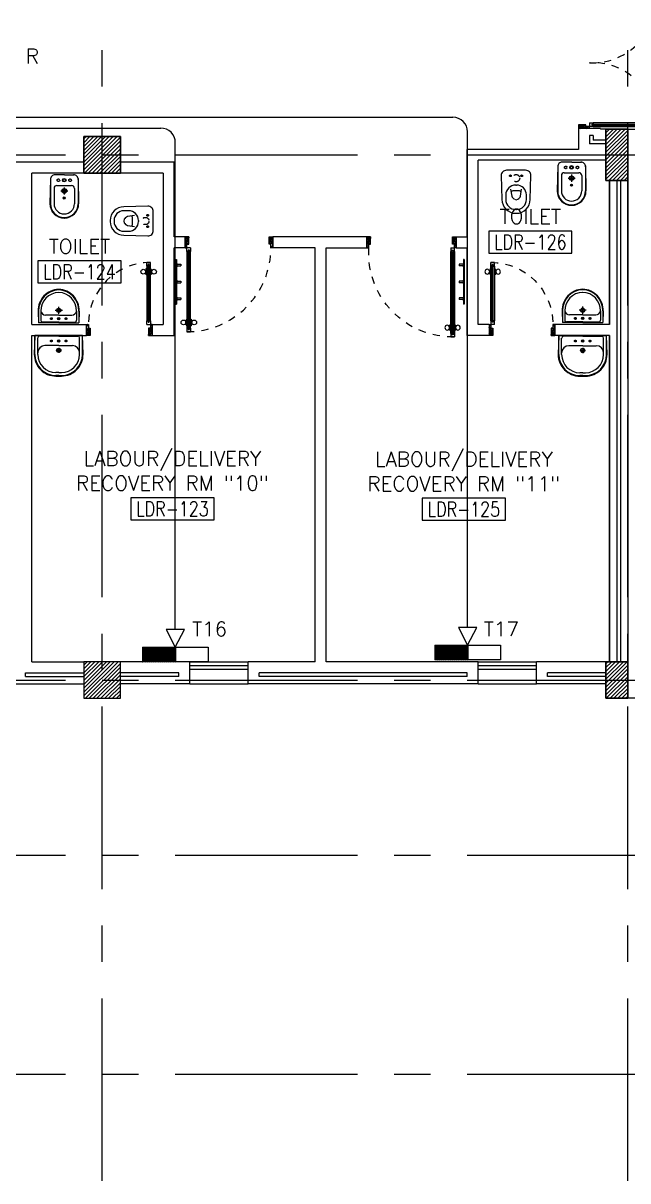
# Model space of a CAD drawing. Extents: x 0 to 92.2, y -1.4 to 78.1.
# Drawn here: x 34.61 to 42.89, y -1.39 to 14.48 of the extents above; entities that cross this region are included whole.
import ezdxf
from ezdxf.enums import TextEntityAlignment as Align

# ---------------------------------------------------------------- set-up
doc = ezdxf.new("R2010")
doc.units = 0
doc.header["$MEASUREMENT"] = 0
for name, pattern in [('CENTERX2', [4, 2.5, -0.5, 0.5, -0.5]), ('DASHED', [0.75, 0.5, -0.25]), ('HIDDEN', [0.375, 0.25, -0.125]), ('HIDDEN2', [0.1875, 0.125, -0.0625])]:
    doc.linetypes.add(name, pattern=pattern)
doc.layers.get('0').update_dxf_attribs({"color": 11, "linetype": 'CONTINUOUS'})
for name, color, linetype in [('A-TILES', 11, 'CONTINUOUS'), ('AXES', 11, 'CENTERX2'), ('COL', 11, 'CONTINUOUS'), ('DOOR', 11, 'CONTINUOUS'), ('E-TEL', 4, 'CONTINUOUS'), ('E-TEXT', 2, 'CONTINUOUS'), ('E-WIRE', 4, 'CONTINUOUS'), ('FIX', 11, 'CONTINUOUS'), ('HAT', 11, 'CONTINUOUS'), ('INSUL', 11, 'CONTINUOUS'), ('NON-MEDICAL', 11, 'CONTINUOUS'), ('RM-BOX', 11, 'CONTINUOUS'), ('RM-NAME', 11, 'CONTINUOUS'), ('RM-NO', 11, 'CONTINUOUS'), ('ROOF', 11, 'CONTINUOUS'), ('WALL', 11, 'CONTINUOUS'), ('WIN', 11, 'CONTINUOUS')]:
    doc.layers.add(name, color=color, linetype=linetype)
doc.styles.add('ROMANS', font='ROMANS.shx', dxfattribs={"width": 0.6})
doc.styles.get("Standard").update_dxf_attribs({"font": 'TXT.shx'})

# ---------------------------------------------------------------- blocks, each defined once
blk = doc.blocks.new('*X90')
at = {"color": 0}
for p, q in [((49339, 118282), (49807, 118750)), ((49339, 118335), (49754, 118750)), ((49339, 118388), (49701, 118750)), ((49339, 118441), (49648, 118750)), ((49339, 118494), (49595, 118750)), ((49339, 118547), (49542, 118750)), ((49339, 118600), (49489, 118750)), ((49339, 118653), (49436, 118750)), ((49339, 118706), (49383, 118750)), ((49360, 118250), (49839, 118729)), ((49413, 118250), (49839, 118676)), ((49466, 118250), (49839, 118623)), ((49519, 118250), (49839, 118570)), ((49572, 118250), (49839, 118517)), ((49625, 118250), (49839, 118464)), ((49678, 118250), (49839, 118411)), ((49731, 118250), (49839, 118358)), ((49784, 118250), (49839, 118305)), ((49837, 118250), (49839, 118252))]:
    blk.add_line(p, q, dxfattribs=at)
blk = doc.blocks.new('*X85')
at = {"color": 0}
for p, q in [((49339, 125495), (49794, 125950)), ((49339, 125548), (49741, 125950)), ((49339, 125601), (49688, 125950)), ((49339, 125654), (49635, 125950)), ((49339, 125707), (49582, 125950)), ((49339, 125760), (49529, 125950)), ((49339, 125813), (49476, 125950)), ((49339, 125866), (49423, 125950)), ((49339, 125919), (49370, 125950)), ((49347, 125450), (49839, 125942)), ((49400, 125450), (49839, 125889)), ((49453, 125450), (49839, 125836)), ((49506, 125450), (49839, 125782)), ((49559, 125450), (49839, 125729)), ((49613, 125450), (49839, 125676)), ((49666, 125450), (49839, 125623)), ((49719, 125450), (49839, 125570)), ((49772, 125450), (49839, 125517)), ((49825, 125450), (49839, 125464))]:
    blk.add_line(p, q, dxfattribs=at)
blk = doc.blocks.new('RM1')
at = {"layer": 'RM-BOX'}
blk.add_lwpolyline([(570, -200), (-570, -200), (-570, -500), (570, -500)], close=True, dxfattribs=at)
at = {"layer": 'RM-NAME', "style": 'ROMANS'}
blk.add_attdef('ROOMNAME1', text='', height=200, dxfattribs=at).set_placement((0, 324), align=Align.MIDDLE)
blk = doc.blocks.new('COL50')
at = {"layer": 'COL'}
blk.add_lwpolyline([(-250, 250), (-250, -250), (250, -250), (250, 250)], close=True, dxfattribs=at)
blk = doc.blocks.new('A$C07F05D95')
at = {"layer": 'DOOR', "color": 0, "linetype": 'BYBLOCK'}
for p, q in [((106, 1372), (56, 1372)), ((56, 1222), (56, 1372)), ((81, 1272), (106, 1272)), ((81, 1222), (81, 1272)), ((106, 1272), (106, 1372)), ((1228, 1272), (1228, 1372)), ((1228, 1372), (1278, 1372)), ((1253, 1272), (1228, 1272)), ((1253, 1222), (1253, 1272)), ((1278, 1372), (1278, 1222)), ((1278, 1222), (1278, 1372)), ((1278, 1222), (1278, 1372)), ((56, 1222), (81, 1222)), ((131, 1222), (81, 1222)), ((81, 1172), (81, 1222)), ((98, 1172), (81, 1172)), ((114, 1192), (98, 1192)), ((98, 1192), (98, 1172)), ((114, 1172), (114, 1192)), ((131, 1172), (114, 1172)), ((131, 1222), (131, 1172)), ((1278, 1222), (1253, 1222)), ((74, 160), (65, 160)), ((65, 95), (65, 160)), ((81, 173), (74, 173)), ((74, 173), (74, 83)), ((74, 95), (74, 160)), ((131, 173), (138, 173)), ((138, 173), (138, 83)), ((138, 160), (147, 160)), ((138, 95), (138, 160)), ((147, 95), (147, 160)), ((74, 95), (65, 95)), ((81, 83), (74, 83)), ((81, 50), (98, 50)), ((81, 50), (81, 0)), ((81, 0), (131, 0)), ((131, 0), (81, 0)), ((131, 0), (81, 0)), ((98, 50), (98, 30)), ((98, 30), (114, 30)), ((114, 50), (131, 50)), ((114, 50), (114, 30)), ((131, 83), (138, 83)), ((131, 50), (131, 0)), ((138, 95), (147, 95))]:
    blk.add_line(p, q, dxfattribs=at)
at = {"layer": 'DOOR', "linetype": 'BYBLOCK'}
for p, q in [((56, 1372), (56, 1222)), ((81, 1172), (81, 50)), ((98, 1172), (98, 50)), ((114, 1172), (114, 50)), ((131, 50), (131, 1172))]:
    blk.add_line(p, q, dxfattribs=at)
at = {"layer": 'DOOR', "color": 9, "linetype": 'BYBLOCK'}
for p, q in [((106, 1372), (56, 1332)), ((106, 1372), (56, 1259)), ((106, 1372), (93, 1272)), ((1228, 1372), (1278, 1332)), ((1228, 1372), (1278, 1259)), ((1228, 1372), (1241, 1272))]:
    blk.add_line(p, q, dxfattribs=at)
at = {"layer": 'DOOR', "color": 0, "linetype": 'BYBLOCK'}
for centre in [(32, 128), (179, 128)]:
    blk.add_circle(centre, 32.4, dxfattribs=at)
at = {"layer": 'DOOR', "color": 9, "linetype": 'BYBLOCK'}
for centre, radius, start, end in [((106, 1372), 54.4, 203.2074, 270), ((106, 1372), 74.4, 227.7764, 270), ((106, 1372), 94.4, 238.0182, 270), ((106, 1372), 34.4, 180, 270), ((106, 1372), 14.4, 180, 270), ((1228, 1372), 14.4, 270, 0), ((1228, 1372), 34.4, 270, 0), ((1228, 1372), 54.4, 270, 336.7926), ((1228, 1372), 74.4, 270, 312.2236), ((1228, 1372), 94.4, 270, 301.9818), ((106, 1372), 114, 244.0838, 257.3774), ((106, 1372), 134, 248.1598, 259.28), ((106, 1372), 154, 251.1053, 256.2858), ((1228, 1372), 134, 280.72, 291.8402), ((1228, 1372), 154, 283.7142, 288.8947)]:
    blk.add_arc(centre, radius, start, end, dxfattribs=at)
at = {"layer": 'DOOR', "linetype": 'HIDDEN', "ltscale": 0.5}
blk.add_arc((106, 1149), 1149, 268.7536, 3.6394, dxfattribs=at)
blk = doc.blocks.new('DOOR90')
at = {"layer": 'DOOR', "color": 0, "linetype": 'BYBLOCK'}
for p, q in [((-150, 0), (-150, -25)), ((-150, 0), (0, 0)), ((0, -50), (0, 0)), ((-1000, -25), (-1000, -75)), ((-1000, -75), (-1000, -25)), ((-950, -25), (-1000, -25)), ((-950, -75), (-1000, -75)), ((-970, -42), (-970, -58)), ((-950, -42), (-970, -42)), ((-950, -58), (-970, -58)), ((-950, -25), (-950, -42)), ((-950, -58), (-950, -75)), ((-918, -25), (-918, -18)), ((-828, -18), (-918, -18)), ((-918, -75), (-918, -82)), ((-828, -82), (-918, -82)), ((-905, -18), (-905, -9)), ((-905, -9), (-840, -9)), ((-905, -18), (-840, -18)), ((-905, -82), (-905, -91)), ((-905, -82), (-840, -82)), ((-905, -91), (-840, -91)), ((-840, -18), (-840, -9)), ((-840, -82), (-840, -91)), ((-828, -25), (-828, -18)), ((-828, -75), (-828, -82)), ((-200, -42), (-200, -25)), ((-200, -25), (-150, -25)), ((-180, -42), (-200, -42)), ((-200, -75), (-200, -58)), ((-200, -58), (-180, -58)), ((-150, -75), (-200, -75)), ((-180, -58), (-180, -42)), ((-150, -75), (-150, -25)), ((-150, -25), (-100, -25)), ((-100, -25), (-100, -50)), ((-100, -50), (0, -50)), ((-150, -900), (-150, -875)), ((-150, -875), (-100, -875)), ((0, -900), (-150, -900)), ((-150, -900), (0, -900)), ((-100, -850), (0, -850)), ((-100, -875), (-100, -850)), ((0, -850), (0, -900))]:
    blk.add_line(p, q, dxfattribs=at)
at = {"layer": 'DOOR', "color": 9, "linetype": 'BYBLOCK'}
for p, q in [((0, -50), (-114, 0)), ((0, -50), (-40, 0)), ((0, -50), (-100, -37)), ((0, -850), (-114, -900)), ((0, -850), (-100, -863)), ((0, -850), (-40, -900))]:
    blk.add_line(p, q, dxfattribs=at)
at = {"layer": 'DOOR', "linetype": 'BYBLOCK'}
for p, q in [((-200, -25), (-950, -25)), ((-200, -42), (-950, -42)), ((-200, -58), (-950, -58)), ((-950, -75), (-200, -75))]:
    blk.add_line(p, q, dxfattribs=at)
at = {"layer": 'DOOR', "color": 0, "linetype": 'BYBLOCK'}
for centre in [(-873, 24), (-873, -124)]:
    blk.add_circle(centre, 32.4, dxfattribs=at)
at = {"layer": 'DOOR', "color": 9, "linetype": 'BYBLOCK'}
for centre, radius, start, end in [((0, -50), 154, 161.1053, 166.2858), ((0, -50), 134, 158.1598, 169.28), ((0, -50), 94.4, 148.0182, 180), ((0, -50), 74.4, 137.7764, 180), ((0, -50), 114, 154.0838, 167.3774), ((0, -50), 54.4, 113.2074, 180), ((0, -50), 34.4, 90, 180), ((0, -50), 14.4, 90, 180), ((0, -850), 154, 193.7142, 198.8947), ((0, -850), 134, 190.72, 201.8402), ((0, -850), 94.4, 180, 211.9818), ((0, -850), 74.4, 180, 222.2236), ((0, -850), 54.4, 180, 246.7926), ((0, -850), 34.4, 180, 270), ((0, -850), 14.4, 180, 270)]:
    blk.add_arc(centre, radius, start, end, dxfattribs=at)
at = {"layer": 'DOOR', "linetype": 'HIDDEN', "ltscale": 0.5}
blk.add_arc((-150, -25), 850, 180, 270, dxfattribs=at)
blk = doc.blocks.new('C11')
at = {"layer": 'HAT'}
h = blk.add_hatch(dxfattribs=at)
h.set_pattern_fill('ANSI31', color=256, scale=300, style=0)
h.set_pattern_definition([(45, (-248556.182, -75061.005), (-26.5165043, 26.5165043), [])])
h.paths.add_polyline_path([(300, 700), (0, 700), (0, 350), (300, 350)])
h.paths.add_polyline_path([(300, 350), (0, 350), (0, 0), (300, 0)])
at = {"layer": 'COL'}
blk.add_lwpolyline([(300, 700), (300, 0), (0, 0), (0, 700)], close=True, dxfattribs=at)
blk = doc.blocks.new('C-300')
at = {"layer": 'HAT', "linetype": 'BYBLOCK', "ltscale": 0.3}
h = blk.add_hatch(dxfattribs=at)
h.set_pattern_fill('ANSI31', color=8, scale=300, style=0)
h.set_pattern_definition([(45, (-258496.182, -82361.005), (-26.5165043, 26.5165043), [])])
h.paths.add_polyline_path([(300, 500), (0, 500), (0, 250), (300, 250)])
h.paths.add_polyline_path([(300, 250), (0, 250), (0, 0), (300, 0)])
at = {"layer": 'COL'}
blk.add_lwpolyline([(0, 500), (300, 500), (300, 0), (0, 0)], close=True, dxfattribs=at)
blk = doc.blocks.new('DOOR100')
at = {"layer": 'DOOR', "color": 0, "linetype": 'BYBLOCK'}
for p, q in [((-25, 1300), (-75, 1300)), ((-75, 1300), (-25, 1300)), ((-75, 1250), (-75, 1300)), ((-42, 1270), (-58, 1270)), ((-58, 1250), (-58, 1270)), ((-42, 1250), (-42, 1270)), ((-25, 1250), (-25, 1300)), ((-82, 1205), (-91, 1205)), ((-91, 1205), (-91, 1140)), ((-82, 1140), (-91, 1140)), ((-75, 1218), (-82, 1218)), ((-82, 1128), (-82, 1218)), ((-82, 1205), (-82, 1140)), ((-75, 1128), (-82, 1128)), ((-58, 1250), (-75, 1250)), ((-25, 1250), (-42, 1250)), ((-25, 1218), (-18, 1218)), ((-25, 1128), (-18, 1128)), ((-18, 1128), (-18, 1218)), ((-18, 1205), (-9, 1205)), ((-18, 1205), (-18, 1140)), ((-18, 1140), (-9, 1140)), ((-9, 1205), (-9, 1140)), ((-75, 200), (-58, 200)), ((-75, 150), (-75, 200)), ((-58, 200), (-58, 180)), ((-58, 180), (-42, 180)), ((-42, 200), (-25, 200)), ((-42, 180), (-42, 200)), ((-25, 200), (-25, 150)), ((-1200, 0), (-1200, 150)), ((-1200, 150), (-1175, 150)), ((-1200, 150), (-1200, 0)), ((-1150, 0), (-1200, 0)), ((-1175, 150), (-1175, 100)), ((-1175, 100), (-1150, 100)), ((-1150, 100), (-1150, 0)), ((-75, 150), (-25, 150)), ((-50, 100), (-50, 0)), ((-25, 100), (-50, 100)), ((-50, 0), (0, 0)), ((0, 150), (-25, 150)), ((-25, 150), (-25, 100)), ((0, 150), (0, 0))]:
    blk.add_line(p, q, dxfattribs=at)
at = {"layer": 'DOOR', "linetype": 'BYBLOCK'}
for p, q in [((-75, 1250), (-75, 200)), ((-58, 200), (-58, 1250)), ((-42, 200), (-42, 1250)), ((-25, 200), (-25, 1250)), ((0, 0), (0, 150))]:
    blk.add_line(p, q, dxfattribs=at)
at = {"layer": 'DOOR', "color": 9, "linetype": 'BYBLOCK'}
for p, q in [((-1150, 0), (-1200, 114)), ((-1150, 0), (-1200, 40)), ((-1150, 0), (-1163, 100)), ((-50, 0), (0, 114)), ((-50, 0), (-37, 100)), ((-50, 0), (0, 40))]:
    blk.add_line(p, q, dxfattribs=at)
at = {"layer": 'DOOR', "color": 0, "linetype": 'BYBLOCK'}
for centre in [(-124, 1173), (24, 1173)]:
    blk.add_circle(centre, 32.4, dxfattribs=at)
at = {"layer": 'DOOR', "linetype": 'HIDDEN', "ltscale": 0.5}
blk.add_arc((-25, 150), 1150, 90, 180.0001, dxfattribs=at)
at = {"layer": 'DOOR', "color": 9, "linetype": 'BYBLOCK'}
for centre, radius, start, end in [((-1150, 0), 154, 103.7142, 108.8947), ((-1150, 0), 134, 100.72, 111.8402), ((-1150, 0), 94.4, 90, 121.9818), ((-1150, 0), 74.4, 90, 132.2236), ((-1150, 0), 54.4, 90, 156.7926), ((-1150, 0), 34.4, 90, 180), ((-1150, 0), 14.4, 90, 180), ((-50, 0), 94.4, 58.0182, 90), ((-50, 0), 74.4, 47.7764, 90), ((-50, 0), 54.4, 23.2074, 90), ((-50, 0), 34.4, 0, 90), ((-50, 0), 14.4, 0, 90), ((-50, 0), 134, 68.1598, 79.28), ((-50, 0), 114, 64.0838, 77.3774), ((-50, 0), 154, 71.1053, 76.2858)]:
    blk.add_arc(centre, radius, start, end, dxfattribs=at)
blk = doc.blocks.new('A$C49F1192B')
at = {"layer": 'DOOR', "color": 0, "linetype": 'BYBLOCK', "xscale": -1, "rotation": 270}
blk.add_blockref('DOOR100', (0, 1200), dxfattribs=at)
blk = doc.blocks.new('LAV-003')
at = {"layer": 'FIX', "linetype": 'CONTINUOUS'}
for p, q in [((-328, -285), (-328, -25)), ((327, -285), (327, -25)), ((-288, -285), (-288, -265)), ((0, -165), (-188, -165)), ((0, -165), (187, -165)), ((287, -285), (287, -265)), ((0, -535), (-38, -535)), ((0, -575), (-38, -575)), ((0, -535), (37, -535)), ((0, -575), (37, -575))]:
    blk.add_line(p, q, dxfattribs=at)
at = {"layer": 'FIX', "linetype": 'BYBLOCK'}
blk.add_line((-328, -25), (327, -25), dxfattribs=at)
at = {"layer": 'FIX', "linetype": 'BYBLOCK', "ltscale": 0.3}
for p, q in [((-288, -265), (-288, -60)), ((0, -35), (-262, -35)), ((0, -35), (262, -35)), ((287, -265), (287, -60))]:
    blk.add_line(p, q, dxfattribs=at)
at = {"layer": 'FIX'}
for p, q in [((-16, -101), (15, -101)), ((0, -85), (0, -116))]:
    blk.add_line(p, q, dxfattribs=at)
at = {"layer": 'FIX', "linetype": 'DASHED', "ltscale": 0.04}
for p, q in [((-36, -230), (37, -230)), ((0, -194), (0, -266))]:
    blk.add_line(p, q, dxfattribs=at)
at = {"layer": 'FIX', "linetype": 'CONTINUOUS'}
blk.add_lwpolyline([(295, -25), (0, -25), (-328, -25), (-335, -285, 0.414214), (-38, -582), (0, -582), (37, -582, 0.414214), (334, -285), (327, -25), (0, -25)], format="xyb", dxfattribs=at)
at = {"layer": 'FIX', "linetype": 'HIDDEN', "ltscale": 0.05}
for centre in [(-100, -101), (100, -101)]:
    blk.add_circle(centre, 12.4, dxfattribs=at)
at = {"layer": 'FIX'}
for centre, radius in [((0, -101), 15.5), ((0, -230), 29.5), ((0, -230), 22.5)]:
    blk.add_circle(centre, radius, dxfattribs=at)
at = {"layer": 'FIX', "linetype": 'BYBLOCK', "ltscale": 0.3}
for centre, start, end in [((-262, -60), 90, 180), ((262, -60), 0, 90)]:
    blk.add_arc(centre, 25, start, end, dxfattribs=at)
at = {"layer": 'FIX', "linetype": 'CONTINUOUS'}
for centre, radius, start, end in [((-38, -285), 290, 180, 270), ((-188, -265), 100, 90, 180), ((-38, -285), 250, 180, 270), ((37, -285), 250, 270, 0), ((37, -285), 290, 270, 0), ((187, -265), 100, 0, 90)]:
    blk.add_arc(centre, radius, start, end, dxfattribs=at)
blk = doc.blocks.new('BIDET1')
at = {"layer": 'FIX'}
for p, q in [((-88, 190), (-428, 190)), ((-617, 2), (-617, -3)), ((-210, 140), (-420, 140)), ((-352, 1), (-352, 1)), ((-350, 5), (-350, 5)), ((-348, 1), (-348, 1)), ((-346, 5), (-346, 5)), ((-344, 9), (-344, 9)), ((-344, 1), (-344, 1)), ((-342, 5), (-342, 5)), ((-341, 9), (-341, 9)), ((-341, 1), (-341, 1)), ((-339, 5), (-339, 5)), ((-337, 1), (-337, 1)), ((-335, 5), (-335, 5)), ((-333, 1), (-333, 1)), ((-170, 100), (-170, -100)), ((-25, -3), (-25, 128)), ((-617, -8), (-617, -3)), ((-210, -140), (-420, -140)), ((-350, -2), (-350, -2)), ((-348, -6), (-348, -6)), ((-346, -2), (-346, -2)), ((-346, -10), (-346, -10)), ((-344, -6), (-344, -6)), ((-342, -2), (-342, -2)), ((-342, -10), (-342, -10)), ((-341, -6), (-341, -6)), ((-339, -2), (-339, -2)), ((-339, -10), (-339, -10)), ((-337, -6), (-337, -6)), ((-335, -2), (-335, -2)), ((-333, -6), (-333, -6)), ((-331, -2), (-331, -2)), ((-25, -3), (-25, -134)), ((-88, -190), (-428, -190))]:
    blk.add_line(p, q, dxfattribs=at)
at = {"layer": 'FIX', "linetype": 'BYBLOCK', "ltscale": 0.3}
for p, q in [((-75, 190), (-420, 197)), ((-75, -190), (-420, -197))]:
    blk.add_line(p, q, dxfattribs=at)
at = {"layer": 'FIX', "linetype": 'DASHED', "ltscale": 0.05}
for p, q in [((-196, 0), (-294, 0)), ((-245, 49), (-245, -49))]:
    blk.add_line(p, q, dxfattribs=at)
at = {"layer": 'FIX'}
for centre, radius in [((-342, 0), 13.8), ((-342, 0), 11), ((-245, 0), 31.7), ((-245, 0), 22.5), ((-98, 0), 24.5), ((-98, 0), 17.5)]:
    blk.add_circle(centre, radius, dxfattribs=at)
at = {"layer": 'FIX', "linetype": 'HIDDEN', "ltscale": 0.05}
for centre in [(-98, 80), (-98, -80)]:
    blk.add_circle(centre, 17.5, dxfattribs=at)
at = {"layer": 'FIX', "linetype": 'BYBLOCK', "ltscale": 0.3}
blk.add_arc((-420, 0), 197, 90, 270, dxfattribs=at)
at = {"layer": 'FIX'}
for centre, radius, start, end in [((-420, 0), 190, 90, 270), ((-87, 128), 62.1, 0.1463, 90.8397), ((-420, 0), 140, 90, 270), ((-210, 100), 40, 0, 90), ((-210, -100), 40, 270, 0), ((-87, -128), 62.1, 269.1603, 359.8537)]:
    blk.add_arc(centre, radius, start, end, dxfattribs=at)
blk = doc.blocks.new('LAV1')
at = {"layer": 'FIX', "linetype": 'BYBLOCK', "ltscale": 0.3}
for p, q in [((-280, 210), (-275, 50)), ((-245, 210), (-245, 85)), ((245, 210), (245, 85)), ((280, 210), (275, 50)), ((0, 60), (-220, 60)), ((0, 60), (220, 60))]:
    blk.add_line(p, q, dxfattribs=at)
at = {"layer": 'FIX', "linetype": 'CONTINUOUS'}
for p, q in [((-275, 210), (-275, 50)), ((275, 210), (275, 50)), ((0, 50), (-275, 50)), ((0, 50), (-252, 50)), ((0, 155), (-181, 155)), ((0, 155), (181, 155)), ((0, 50), (252, 50)), ((0, 50), (275, 50))]:
    blk.add_line(p, q, dxfattribs=at)
at = {"layer": 'FIX', "linetype": 'DASHED', "ltscale": 0.05}
for p, q in [((50, 220), (-50, 220)), ((0, 170), (0, 270)), ((0, 170), (0, 270))]:
    blk.add_line(p, q, dxfattribs=at)
at = {"layer": 'FIX'}
for p, q in [((16, 107), (-15, 107)), ((0, 92), (0, 123))]:
    blk.add_line(p, q, dxfattribs=at)
for centre, radius in [((0, 220), 29.5), ((0, 220), 22.5), ((0, 107), 15.5)]:
    blk.add_circle(centre, radius, dxfattribs=at)
at = {"layer": 'FIX', "linetype": 'HIDDEN', "ltscale": 0.05}
for centre in [(-100, 107), (100, 107)]:
    blk.add_circle(centre, 12.4, dxfattribs=at)
at = {"layer": 'FIX', "linetype": 'BYBLOCK', "ltscale": 0.3}
for centre, radius, start, end in [((7, 220), 287, 91.3776, 182.0064), ((-7, 220), 287, 357.9936, 88.6224), ((-220, 85), 24.9, 179.7021, 269.9486), ((220, 85), 24.9, 270.0514, 0.2979)]:
    blk.add_arc(centre, radius, start, end, dxfattribs=at)
at = {"layer": 'FIX', "linetype": 'CONTINUOUS'}
for centre, radius, start, end in [((8, 217), 283, 91.6988, 181.351), ((-8, 217), 283, 358.649, 88.3012), ((8, 212), 253, 91.7328, 180.4884), ((-8, 212), 253, 359.5116, 88.2672), ((-179, 222), 66.9, 190.2006, 268.0786), ((179, 222), 66.9, 271.9214, 349.7994)]:
    blk.add_arc(centre, radius, start, end, dxfattribs=at)
blk = doc.blocks.new('WC1')
at = {"layer": 'FIX'}
for p, q in [((-210, 204), (-538, 194)), ((-727, 5), (-727, -5)), ((-674, 5), (-674, -5)), ((-534, 24), (-540, 0)), ((-540, 0), (-534, -24)), ((-475, 141), (-538, 141)), ((-395, 76), (-490, 60)), ((-339, 5), (-339, -5)), ((-538, -141), (-475, -141)), ((-490, -60), (-395, -76)), ((-538, -194), (-210, -204))]:
    blk.add_line(p, q, dxfattribs=at)
at = {"layer": 'FIX', "linetype": 'CONTINUOUS'}
blk.add_line((-420, -47), (-420, 45), dxfattribs=at)
at = {"layer": 'FIX'}
blk.add_lwpolyline([(-213, -204), (-210, -204, 0.414214), (-137, -131), (-137, 0), (-137, 131, 0.414214), (-210, 204)], format="xyb", dxfattribs=at)
at = {"layer": 'FIX', "linetype": 'HIDDEN2', "ltscale": 0.3}
blk.add_circle((-245, 0), 49.8, dxfattribs=at)
at = {"layer": 'FIX', "linetype": 'HIDDEN', "ltscale": 0.05}
for centre in [(-213, 78), (-213, -77)]:
    blk.add_circle(centre, 11.6, dxfattribs=at)
at = {"layer": 'FIX'}
for centre, radius, start, end in [((-538, 5), 189, 90, 180), ((-538, 5), 136, 90, 180), ((-473, -7), 68.2, 128.9242, 152.8468), ((-464, -18), 82, 108.496, 128.9242), ((-475, 5), 136, 360, 90), ((-538, -5), 189, 180, 270), ((-538, -5), 136, 180, 270), ((-473, 7), 68.2, 207.1532, 231.0758), ((-464, 18), 82, 231.0758, 251.504), ((-475, -5), 136, 270, 0)]:
    blk.add_arc(centre, radius, start, end, dxfattribs=at)
at = {"layer": 'FIX', "linetype": 'CONTINUOUS'}
for centre, start, end in [((-443, 46), 357.6662, 91.6121), ((-442, -46), 268.3879, 2.3338)]:
    blk.add_arc(centre, 22.3, start, end, dxfattribs=at)
blk = doc.blocks.new('A$C272A55A0')
at = {"layer": 'DOOR', "color": 0, "linetype": 'BYBLOCK'}
for p, q in [((0, 900), (0, 1050)), ((50, 1050), (0, 1050)), ((50, 950), (50, 1050)), ((1750, 950), (1750, 1050)), ((1750, 1050), (1800, 1050)), ((1800, 1050), (1800, 900)), ((0, 900), (25, 900)), ((25, 950), (50, 950)), ((25, 900), (25, 950)), ((75, 900), (25, 900)), ((25, 850), (25, 900)), ((42, 850), (25, 850)), ((58, 870), (42, 870)), ((42, 870), (42, 850)), ((58, 850), (58, 870)), ((75, 850), (58, 850)), ((75, 900), (75, 850)), ((1725, 900), (1775, 900)), ((1725, 900), (1725, 850)), ((1725, 850), (1742, 850)), ((1742, 870), (1758, 870)), ((1742, 850), (1742, 870)), ((1775, 950), (1750, 950)), ((1758, 870), (1758, 850)), ((1758, 850), (1775, 850)), ((1775, 900), (1775, 950)), ((1800, 900), (1775, 900)), ((1775, 850), (1775, 900)), ((1718, 160), (1709, 160)), ((1709, 95), (1709, 160)), ((1725, 173), (1718, 173)), ((1718, 173), (1718, 83)), ((1718, 95), (1718, 160)), ((1775, 173), (1782, 173)), ((1782, 173), (1782, 83)), ((1782, 160), (1791, 160)), ((1782, 95), (1782, 160)), ((1791, 95), (1791, 160)), ((25, 50), (42, 50)), ((25, 50), (25, 0)), ((25, 0), (75, 0)), ((75, 0), (25, 0)), ((42, 50), (42, 30)), ((42, 30), (58, 30)), ((58, 50), (75, 50)), ((58, 50), (58, 30)), ((75, 50), (75, 0)), ((1718, 95), (1709, 95)), ((1725, 83), (1718, 83)), ((1742, 50), (1725, 50)), ((1725, 50), (1725, 0)), ((1775, 0), (1725, 0)), ((1725, 0), (1775, 0)), ((1742, 50), (1742, 30)), ((1758, 30), (1742, 30)), ((1775, 50), (1758, 50)), ((1758, 50), (1758, 30)), ((1775, 83), (1782, 83)), ((1775, 50), (1775, 0)), ((1782, 95), (1791, 95))]:
    blk.add_line(p, q, dxfattribs=at)
at = {"layer": 'DOOR', "color": 9, "linetype": 'BYBLOCK'}
for p, q in [((50, 1050), (0, 1010)), ((50, 1050), (0, 937)), ((50, 1050), (37, 950)), ((1750, 1050), (1800, 1010)), ((1750, 1050), (1800, 937)), ((1750, 1050), (1763, 950))]:
    blk.add_line(p, q, dxfattribs=at)
at = {"layer": 'DOOR', "linetype": 'BYBLOCK'}
for p, q in [((25, 850), (25, 50)), ((42, 850), (42, 50)), ((58, 850), (58, 50)), ((75, 50), (75, 850)), ((1725, 50), (1725, 850)), ((1742, 850), (1742, 50)), ((1758, 850), (1758, 50)), ((1775, 850), (1775, 50))]:
    blk.add_line(p, q, dxfattribs=at)
at = {"layer": 'DOOR', "color": 0, "linetype": 'BYBLOCK'}
for centre in [(1676, 128), (1824, 128)]:
    blk.add_circle(centre, 32.4, dxfattribs=at)
at = {"layer": 'DOOR', "color": 9, "linetype": 'BYBLOCK'}
for centre, radius, start, end in [((50, 1050), 54.4, 203.2074, 270), ((50, 1050), 74.4, 227.7764, 270), ((50, 1050), 94.4, 238.0182, 270), ((50, 1050), 34.4, 180, 270), ((50, 1050), 14.4, 180, 270), ((1750, 1050), 14.4, 270, 0), ((1750, 1050), 34.4, 270, 0), ((1750, 1050), 54.4, 270, 336.7926), ((1750, 1050), 74.4, 270, 312.2236), ((1750, 1050), 94.4, 270, 301.9818), ((50, 1050), 114, 244.0838, 257.3774), ((50, 1050), 134, 248.1598, 259.28), ((50, 1050), 154, 251.1053, 256.2858), ((1750, 1050), 114, 282.6226, 295.9162), ((1750, 1050), 134, 280.72, 291.8402), ((1750, 1050), 154, 283.7142, 288.8947)]:
    blk.add_arc(centre, radius, start, end, dxfattribs=at)
at = {"layer": 'DOOR', "linetype": 'HIDDEN', "ltscale": 0.5}
for centre, start, end in [((50, 851), 268.3174, 3.2965), ((1750, 851), 176.7035, 271.6826)]:
    blk.add_arc(centre, 851, start, end, dxfattribs=at)
at = {"layer": 'WALL', "linetype": 'BYBLOCK'}
blk.add_line((1800, 900), (1800, 1050), dxfattribs=at)

msp = doc.modelspace()

# ---------------------------------------------------------------- linework, layer by layer
at = {"layer": 'AXES'}
for p, q in [((35.6927, -1.3931), (35.6927, 77.4195)), ((42.8927, -1.3931), (42.8927, 77.0695)), ((0.6927, 12.6711), (68.7327, 12.6711)), ((0.6927, 5.4711), (68.7327, 5.4711)), ((0.6927, 3.0711), (68.7327, 3.0711)), ((0.6927, 0.0711), (68.7327, 0.0711))]:
    msp.add_line(p, q, dxfattribs=at)
at = {"layer": 'COL'}
msp.add_lwpolyline([(35.4427, 12.9211), (35.9427, 12.9211), (35.9427, 12.4211), (35.4427, 12.4211)], close=True, dxfattribs=at)
at = {"layer": 'E-TEL', "color": 4}
for p, q in [((36.2464, 5.9205), (36.2464, 5.7211)), ((36.2464, 5.9205), (37.1464, 5.9205)), ((36.2464, 5.9165), (36.6654, 5.7211)), ((36.2464, 5.9027), (36.6358, 5.7211)), ((36.2464, 5.8889), (36.6062, 5.7211)), ((36.2464, 5.8751), (36.5766, 5.7211)), ((36.2674, 5.9205), (36.695, 5.7211)), ((36.297, 5.9205), (36.6975, 5.7337)), ((36.3266, 5.9205), (36.6975, 5.7475)), ((36.3562, 5.9205), (36.6975, 5.7613)), ((36.3858, 5.9205), (36.6975, 5.7751)), ((36.4153, 5.9205), (36.6975, 5.7889)), ((36.4449, 5.9205), (36.6975, 5.8027)), ((36.4745, 5.9205), (36.6975, 5.8165)), ((36.5041, 5.9205), (36.6975, 5.8303)), ((36.5336, 5.9205), (36.6975, 5.8441)), ((36.5632, 5.9205), (36.6975, 5.8579)), ((36.5928, 5.9205), (36.6975, 5.8717)), ((36.6224, 5.9205), (36.6975, 5.8855)), ((36.6519, 5.9205), (36.6975, 5.8992)), ((36.6815, 5.9205), (36.6975, 5.913)), ((36.6975, 5.9205), (36.6975, 5.7211)), ((37.1464, 5.9205), (37.1464, 5.7211)), ((40.2491, 5.9502), (40.2491, 5.7508)), ((40.2491, 5.9502), (41.1491, 5.9502)), ((40.2491, 5.9462), (40.6681, 5.7508)), ((40.2491, 5.9324), (40.6385, 5.7508)), ((40.2491, 5.9186), (40.6089, 5.7508)), ((40.2491, 5.9048), (40.5794, 5.7508)), ((40.2491, 5.891), (40.5498, 5.7508)), ((40.2491, 5.8772), (40.5202, 5.7508)), ((40.2701, 5.9502), (40.6977, 5.7508)), ((40.2997, 5.9502), (40.7002, 5.7634)), ((40.3293, 5.9502), (40.7002, 5.7772)), ((40.3589, 5.9502), (40.7002, 5.791)), ((40.3885, 5.9502), (40.7002, 5.8048)), ((40.418, 5.9502), (40.7002, 5.8186)), ((40.4476, 5.9502), (40.7002, 5.8324)), ((40.4772, 5.9502), (40.7002, 5.8462)), ((40.5068, 5.9502), (40.7002, 5.86)), ((40.5363, 5.9502), (40.7002, 5.8737)), ((40.5659, 5.9502), (40.7002, 5.8875)), ((40.5955, 5.9502), (40.7002, 5.9013)), ((40.6251, 5.9502), (40.7002, 5.9151)), ((40.6547, 5.9502), (40.7002, 5.9289)), ((40.6842, 5.9502), (40.7002, 5.9427)), ((40.7002, 5.9502), (40.7002, 5.7508)), ((41.1491, 5.9502), (41.1491, 5.7508)), ((36.2464, 5.8613), (36.5471, 5.7211)), ((36.2464, 5.8476), (36.5175, 5.7211)), ((36.2464, 5.8338), (36.4879, 5.7211)), ((36.2464, 5.82), (36.4583, 5.7211)), ((36.2464, 5.8062), (36.4288, 5.7211)), ((36.2464, 5.7924), (36.3992, 5.7211)), ((36.2464, 5.7786), (36.3696, 5.7211)), ((36.2464, 5.7648), (36.34, 5.7211)), ((36.2464, 5.751), (36.3105, 5.7211)), ((36.2464, 5.7372), (36.2809, 5.7211)), ((36.2464, 5.7234), (36.2513, 5.7211)), ((37.1464, 5.7211), (36.2464, 5.7211)), ((40.2491, 5.8634), (40.4906, 5.7508)), ((40.2491, 5.8496), (40.461, 5.7508)), ((40.2491, 5.8359), (40.4315, 5.7508)), ((40.2491, 5.8221), (40.4019, 5.7508)), ((40.2491, 5.8083), (40.3723, 5.7508)), ((40.2491, 5.7945), (40.3427, 5.7508)), ((40.2491, 5.7807), (40.3132, 5.7508)), ((40.2491, 5.7669), (40.2836, 5.7508)), ((40.2491, 5.7531), (40.254, 5.7508)), ((41.1491, 5.7508), (40.2491, 5.7508))]:
    msp.add_line(p, q, dxfattribs=at)
for points in [[(40.8242, 6.1923), (40.5717, 6.1923), (40.698, 5.9502), (40.698, 5.9502)], [(36.8215, 6.1627), (36.569, 6.1627), (36.6953, 5.9205), (36.6953, 5.9205)]]:
    msp.add_lwpolyline(points, close=True, dxfattribs=at)
at = {"layer": 'E-WIRE', "color": 4}
for p, q in [((27.0952, 13.1851), (40.498, 13.1851)), ((27.0952, 13.0378), (36.4953, 13.0378))]:
    msp.add_line(p, q, dxfattribs=at)
at = {"layer": 'E-WIRE', "color": 4, "linetype": 'BYBLOCK'}
for p, q in [((40.698, 6.1923), (40.698, 12.9851)), ((36.6953, 6.1627), (36.6953, 12.8378))]:
    msp.add_line(p, q, dxfattribs=at)
for centre in [(40.498, 12.9851), (36.4953, 12.8378)]:
    msp.add_arc(centre, 0.2, 0, 90, dxfattribs=at)
at = {"layer": 'INSUL'}
for p, q in [((42.3677, 12.9336), (42.3677, 12.8211)), ((42.4177, 12.9336), (42.3677, 12.9336)), ((42.4177, 12.9336), (42.4177, 12.8711)), ((42.5927, 12.8711), (42.4177, 12.8711)), ((42.5927, 12.8211), (42.3677, 12.8211)), ((42.7427, 12.3211), (42.7427, 5.7211)), ((42.7927, 12.3211), (42.7927, 5.7211)), ((34.6427, 5.5711), (35.4427, 5.5711)), ((34.6427, 5.5211), (34.6427, 5.5711)), ((36.7427, 5.5711), (35.9427, 5.5711)), ((36.7427, 5.5211), (36.7427, 5.5711)), ((40.6927, 5.5711), (37.8427, 5.5711)), ((37.8427, 5.5211), (37.8427, 5.5711)), ((40.6927, 5.5211), (40.6927, 5.5711)), ((41.7927, 5.5211), (41.7927, 5.5711)), ((42.5927, 5.5711), (41.7927, 5.5711)), ((34.6427, 5.5211), (35.4427, 5.5211)), ((36.7427, 5.5211), (35.9427, 5.5211)), ((40.6927, 5.5211), (37.8427, 5.5211)), ((42.5927, 5.5211), (41.7927, 5.5211))]:
    msp.add_line(p, q, dxfattribs=at)
at = {"layer": 'NON-MEDICAL'}
for p, q in [((36.6993, 11.2342), (36.7111, 11.2342)), ((36.6993, 11.2342), (36.6993, 10.6246)), ((36.7111, 11.2342), (36.7111, 10.6246)), ((36.7111, 11.1832), (36.7157, 11.1832)), ((36.7111, 11.1371), (36.7157, 11.1371)), ((36.7157, 11.1832), (36.7157, 11.1371)), ((36.7157, 11.1719), (36.7697, 11.1719)), ((36.7157, 11.1484), (36.7697, 11.1484)), ((36.7697, 11.1719), (36.7697, 11.1484)), ((40.5827, 11.1719), (40.5827, 11.1484)), ((40.6367, 11.1719), (40.5827, 11.1719)), ((40.6367, 11.1484), (40.5827, 11.1484)), ((40.6367, 11.1832), (40.6367, 11.1371)), ((40.6413, 11.1832), (40.6367, 11.1832)), ((40.6413, 11.1371), (40.6367, 11.1371)), ((40.653, 11.2342), (40.6413, 11.2342)), ((40.6413, 11.2342), (40.6413, 10.6246)), ((40.653, 11.2342), (40.653, 10.6246)), ((36.7111, 10.9525), (36.7157, 10.9525)), ((36.7157, 10.9525), (36.7157, 10.9063)), ((40.6367, 10.9525), (40.6367, 10.9063)), ((40.6413, 10.9525), (40.6367, 10.9525)), ((36.7111, 10.9063), (36.7157, 10.9063)), ((36.7157, 10.9411), (36.7697, 10.9411)), ((36.7157, 10.9177), (36.7697, 10.9177)), ((36.7697, 10.9411), (36.7697, 10.9177)), ((40.6367, 10.9411), (40.5827, 10.9411)), ((40.5827, 10.9411), (40.5827, 10.9177)), ((40.6367, 10.9177), (40.5827, 10.9177)), ((40.6413, 10.9063), (40.6367, 10.9063)), ((36.7111, 10.7217), (36.7157, 10.7217)), ((36.7111, 10.6756), (36.7157, 10.6756)), ((36.7157, 10.7217), (36.7157, 10.6756)), ((36.7157, 10.7104), (36.7697, 10.7104)), ((36.7157, 10.6869), (36.7697, 10.6869)), ((36.7697, 10.7104), (36.7697, 10.6869)), ((40.6367, 10.7104), (40.5827, 10.7104)), ((40.5827, 10.7104), (40.5827, 10.6869)), ((40.6367, 10.6869), (40.5827, 10.6869)), ((40.6413, 10.7217), (40.6367, 10.7217)), ((40.6367, 10.7217), (40.6367, 10.6756)), ((40.6413, 10.6756), (40.6367, 10.6756)), ((36.6993, 10.6246), (36.7111, 10.6246)), ((40.653, 10.6246), (40.6413, 10.6246))]:
    msp.add_line(p, q, dxfattribs=at)
at = {"layer": 'ROOF'}
for p, q in [((42.8927, 13.0211), (49.4177, 13.0211)), ((49.2677, 5.2211), (42.8927, 5.2211))]:
    msp.add_line(p, q, dxfattribs=at)
at = {"layer": 'WALL'}
for p, q in [((42.2177, 13.0336), (42.2177, 12.7461)), ((42.5177, 13.0336), (42.2177, 13.0336)), ((42.5177, 13.0336), (42.5177, 13.0211)), ((42.6427, 13.0211), (42.5177, 13.0211)), ((40.6927, 11.5461), (40.6927, 12.7461)), ((42.2177, 12.7461), (40.6927, 12.7461)), ((35.4427, 12.5711), (32.6302, 12.5711)), ((36.6802, 12.5711), (35.9427, 12.5711)), ((36.6802, 11.5461), (36.6802, 12.5711)), ((40.8427, 10.3461), (40.8427, 12.5961)), ((42.5927, 12.5961), (40.8427, 12.5961)), ((35.4427, 12.4211), (34.7302, 12.4211)), ((34.7302, 10.3461), (34.7302, 12.4211)), ((36.5302, 12.4211), (35.9427, 12.4211)), ((36.5302, 12.4211), (36.5302, 10.3461)), ((42.6427, 12.3211), (42.6427, 10.3461)), ((42.6427, 10.3461), (42.6427, 12.3211)), ((42.8927, 12.3211), (42.8927, 5.7211)), ((36.8302, 11.5461), (36.6802, 11.5461)), ((36.8302, 11.3961), (36.8302, 11.5461)), ((38.0302, 11.3961), (38.0302, 11.5461)), ((39.3207, 11.5461), (38.0302, 11.5461)), ((39.3207, 11.3961), (39.3207, 11.5461)), ((40.5427, 11.3961), (40.5427, 11.5461)), ((40.5427, 11.5461), (40.6927, 11.5461)), ((36.6802, 10.1961), (36.6802, 11.3961)), ((36.8302, 11.3961), (36.6802, 11.3961)), ((38.6114, 11.3961), (38.0302, 11.3961)), ((38.6114, 5.7211), (38.6114, 11.3961)), ((38.7614, 11.3961), (39.3207, 11.3961)), ((38.7614, 5.7211), (38.7614, 11.3961)), ((40.5427, 11.3961), (40.6927, 11.3961)), ((40.6927, 10.1961), (40.6927, 11.3961)), ((34.7302, 10.3461), (35.4802, 10.3461)), ((35.4802, 10.3461), (35.4802, 10.1961)), ((36.3802, 10.3461), (36.5302, 10.3461)), ((36.3802, 10.3461), (36.3802, 10.1961)), ((40.9927, 10.3461), (40.8427, 10.3461)), ((40.9927, 10.3461), (40.9927, 10.1961)), ((41.8927, 10.3461), (41.8927, 10.1961)), ((42.6427, 10.3461), (41.8927, 10.3461)), ((34.7302, 5.7211), (34.7302, 10.1961)), ((34.7302, 5.7211), (34.7302, 10.1961)), ((34.7302, 5.7211), (34.7302, 10.1961)), ((34.7302, 10.1961), (35.4802, 10.1961)), ((36.3802, 10.1961), (36.6802, 10.1961)), ((38.6114, 5.7211), (38.6114, 10.1961)), ((38.7614, 5.7211), (38.7614, 10.1961)), ((40.9927, 10.1961), (40.6927, 10.1961)), ((42.6427, 10.1961), (41.8927, 10.1961)), ((42.6427, 10.1961), (42.6427, 5.7211)), ((42.6427, 5.7211), (42.6427, 10.1961)), ((42.6427, 5.7211), (42.6427, 10.1961)), ((42.6427, 5.7211), (42.6427, 10.1961)), ((34.7302, 5.7211), (35.4427, 5.7211)), ((36.8927, 5.7211), (35.9418, 5.7211)), ((36.8927, 5.4211), (36.8927, 5.7211)), ((38.6114, 5.7211), (37.6927, 5.7211)), ((37.6927, 5.4211), (37.6927, 5.7211)), ((40.8427, 5.7211), (38.7614, 5.7211)), ((40.8427, 5.4211), (40.8427, 5.7211)), ((41.6427, 5.4211), (41.6427, 5.7211)), ((42.5927, 5.7211), (41.6427, 5.7211)), ((34.4927, 5.4211), (35.4427, 5.4211)), ((36.8927, 5.4211), (35.9427, 5.4211)), ((40.8427, 5.4211), (37.6927, 5.4211)), ((42.5927, 5.4211), (41.6427, 5.4211))]:
    msp.add_line(p, q, dxfattribs=at)
at = {"layer": 'WALL', "linetype": 'BYBLOCK', "ltscale": 0.3}
for points in [[(42.5927, 12.3211), (42.8927, 12.3211), (42.8927, 13.0211), (42.5927, 13.0211)], [(35.4427, 12.4211), (35.9427, 12.4211), (35.9427, 12.9211), (35.4427, 12.9211)], [(35.4427, 5.2211), (35.9427, 5.2211), (35.9427, 5.7211), (35.4427, 5.7211)], [(42.5927, 5.2211), (42.8927, 5.2211), (42.8927, 5.7211), (42.5927, 5.7211)]]:
    msp.add_lwpolyline(points, close=True, dxfattribs=at)
at = {"layer": 'WIN'}
for p, q in [((36.8927, 5.7211), (37.6927, 5.7211)), ((40.8427, 5.7211), (41.6427, 5.7211)), ((36.8927, 5.6711), (37.6927, 5.6711)), ((36.8927, 5.6211), (37.6927, 5.6211)), ((40.8427, 5.6711), (41.6427, 5.6711)), ((40.8427, 5.6211), (41.6427, 5.6211)), ((36.8927, 5.4211), (37.6927, 5.4211)), ((40.8427, 5.4211), (41.6427, 5.4211))]:
    msp.add_line(p, q, dxfattribs=at)

# ---------------------------------------------------------------- block references
at = {"layer": 'A-TILES', "linetype": 'BYBLOCK', "ltscale": 0.3, "xscale": 0.001, "yscale": 0.001, "zscale": 0.001}
msp.add_blockref('LAV-003', (35.0982, 10.2211), dxfattribs=at)
at = {"layer": 'COL', "linetype": 'BYBLOCK', "xscale": 0.001, "yscale": 0.001, "zscale": 0.001}
msp.add_blockref('C11', (42.5927, 12.3211), dxfattribs=at)
at = {"layer": 'COL', "xscale": 0.001, "yscale": 0.001, "zscale": 0.001}
for p in [(35.6927, 12.6711), (35.6927, 5.4711)]:
    msp.add_blockref('COL50', p, dxfattribs=at)
at = {"layer": 'COL', "color": 6, "linetype": 'BYBLOCK', "ltscale": 0.3, "xscale": 0.001, "yscale": 0.001, "zscale": 0.001}
msp.add_blockref('C-300', (42.5927, 5.2211), dxfattribs=at)
at = {"layer": 'DOOR', "color": 0, "linetype": 'BYBLOCK', "yscale": 0.001, "zscale": 0.001}
for name, p, xscale, rotation in [('A$C272A55A0', (43.268, 13.0336), 0.001, 90), ('DOOR90', (36.3802, 10.1961), 0.001, 270), ('DOOR90', (40.9927, 10.1961), -0.001, 90)]:
    msp.add_blockref(name, p, dxfattribs=dict(at, xscale=xscale, rotation=rotation))
at = {"layer": 'DOOR', "color": 0, "xscale": -0.001, "yscale": 0.001, "zscale": 0.001, "rotation": 90}
msp.add_blockref('A$C49F1192B', (38.0302, 11.5461), dxfattribs=at)
at = {"layer": 'DOOR', "color": 0, "linetype": 'BYBLOCK', "xscale": -0.001, "yscale": 0.001, "zscale": 0.001}
msp.add_blockref('A$C07F05D95', (40.5986, 10.1739), dxfattribs=at)
at = {"layer": 'FIX', "xscale": 0.001, "yscale": 0.001, "zscale": 0.001, "rotation": 90}
for name, p in [('BIDET1', (42.1227, 12.5961)), ('BIDET1', (35.1742, 12.4211)), ('WC1', (41.3627, 12.5961))]:
    msp.add_blockref(name, p, dxfattribs=at)
at = {"layer": 'FIX', "xscale": 0.001, "yscale": 0.001, "zscale": 0.001}
for name, p in [('WC1', (36.5302, 11.7636)), ('LAV1', (35.0982, 10.3191)), ('LAV1', (42.2747, 10.3211)), ('LAV-003', (42.2747, 10.2191))]:
    msp.add_blockref(name, p, dxfattribs=at)
at = {"layer": 'HAT', "xscale": 0.001, "yscale": 0.001, "zscale": 0.001}
for name in ['*X85', '*X90']:
    msp.add_blockref(name, (-13.8965, -113.0286), dxfattribs=at)
at = {"layer": 'RM-NAME'}
ref = msp.add_blockref('RM1', (33.6749, 14.0231), dxfattribs=dict(at, xscale=0.001, yscale=0.001, zscale=0.001))
ref.add_attrib('ROOMNO', 'LDR-138A', dxfattribs={"layer": 'RM-NO', "height": 0.2, "style": 'ROMANS', "width": 0.8}).set_placement((33.6749, 13.6731), align=Align.MIDDLE)
ref.add_attrib('ROOMNAME2', 'C O R R I D O R', dxfattribs={"height": 0.2, "style": 'ROMANS'}).set_placement((33.6749, 14.0231), align=Align.MIDDLE)
ref = msp.add_blockref('RM1', (41.5577, 11.8244), dxfattribs=dict(at, xscale=0.001, yscale=0.001, zscale=0.001))
ref.add_attrib('ROOMNO', 'LDR-126', dxfattribs={"layer": 'RM-NO', "height": 0.2, "style": 'ROMANS', "width": 0.8}).set_placement((41.5577, 11.4744), align=Align.MIDDLE)
ref.add_attrib('ROOMNAME2', 'TOILET', dxfattribs={"height": 0.2, "style": 'ROMANS'}).set_placement((41.5577, 11.8244), align=Align.MIDDLE)
ref = msp.add_blockref('RM1', (35.3821, 11.4167), dxfattribs=dict(at, xscale=0.001, yscale=0.001, zscale=0.001))
ref.add_attrib('ROOMNO', 'LDR-124', dxfattribs={"layer": 'RM-NO', "height": 0.2, "style": 'ROMANS', "width": 0.8}).set_placement((35.3821, 11.0667), align=Align.MIDDLE)
ref.add_attrib('ROOMNAME2', 'TOILET', dxfattribs={"height": 0.2, "style": 'ROMANS'}).set_placement((35.3821, 11.4167), align=Align.MIDDLE)
ref = msp.add_blockref('RM1', (36.6557, 8.1692), dxfattribs=dict(at, xscale=0.001, yscale=0.001, zscale=0.001))
ref.add_attrib('ROOMNO', 'LDR-123', dxfattribs={"layer": 'RM-NO', "height": 0.2, "style": 'ROMANS', "width": 0.8}).set_placement((36.6557, 7.8192), align=Align.MIDDLE)
ref.add_attrib('ROOMNAME2', 'RECOVERY RM "10"', dxfattribs={"height": 0.2, "style": 'ROMANS'}).set_placement((36.6557, 8.1692), align=Align.MIDDLE)
ref.add_attrib('ROOMNAME1', 'LABOUR/DELIVERY', dxfattribs={"height": 0.2, "style": 'ROMANS'}).set_placement((36.6557, 8.4931), align=Align.MIDDLE)
ref = msp.add_blockref('RM1', (40.6463, 8.1628), dxfattribs=dict(at, xscale=0.001, yscale=0.001, zscale=0.001))
ref.add_attrib('ROOMNO', 'LDR-125', dxfattribs={"layer": 'RM-NO', "height": 0.2, "style": 'ROMANS', "width": 0.8}).set_placement((40.6463, 7.8128), align=Align.MIDDLE)
ref.add_attrib('ROOMNAME2', 'RECOVERY RM "11"', dxfattribs={"height": 0.2, "style": 'ROMANS'}).set_placement((40.6463, 8.1628), align=Align.MIDDLE)
ref.add_attrib('ROOMNAME1', 'LABOUR/DELIVERY', dxfattribs={"height": 0.2, "style": 'ROMANS'}).set_placement((40.6463, 8.4866), align=Align.MIDDLE)

# ---------------------------------------------------------------- texts
at = {"layer": 'E-TEXT', "color": 4}
for s, p in [('T16', (37.1653, 6.1714)), ('T17', (41.161, 6.1714))]:
    msp.add_text(s, height=0.2, dxfattribs=at).set_placement(p, align=Align.MIDDLE)

doc.saveas('drawing.dxf')
